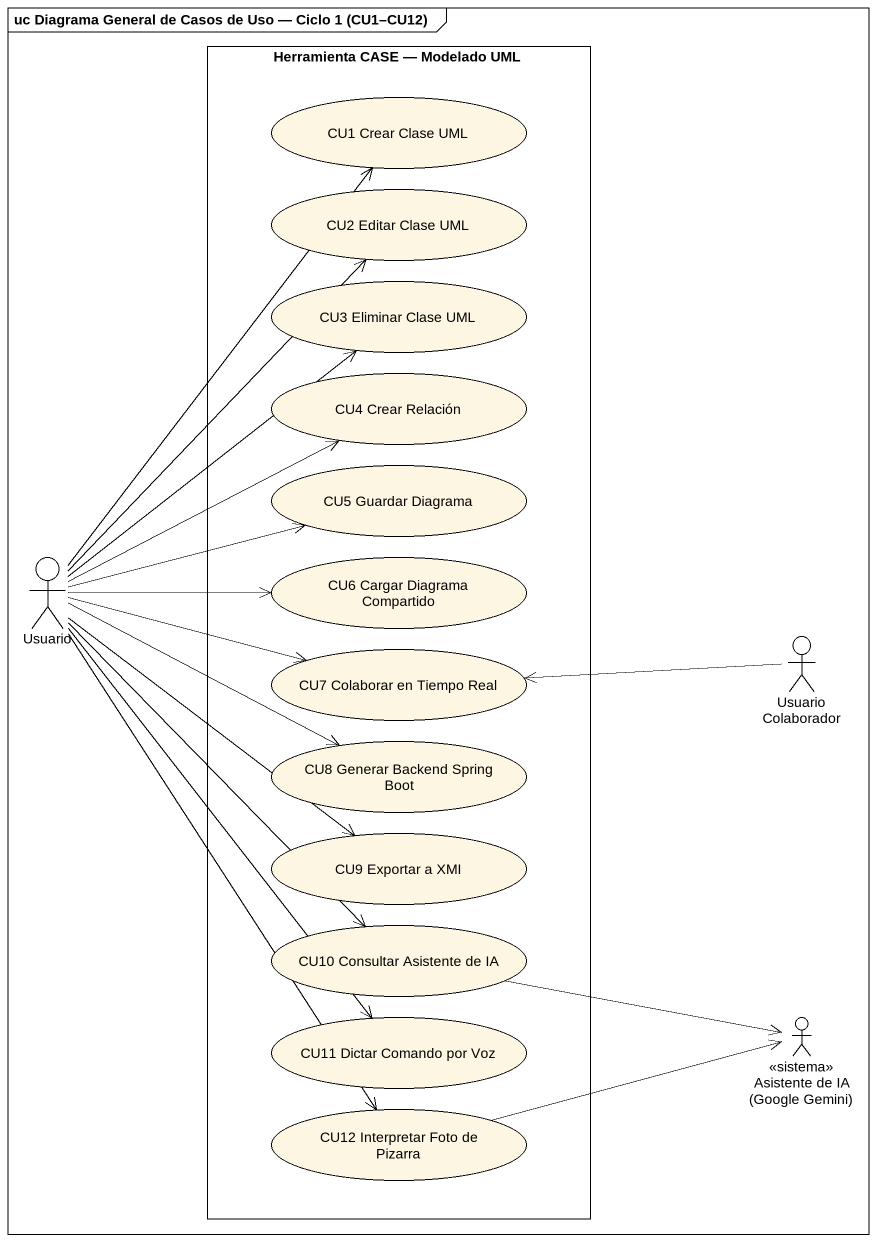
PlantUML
@startuml
mainframe uc Diagrama General de Casos de Uso — Ciclo 1 (CU1–CU12)
rectangle "Herramienta CASE — Modelado UML" as Herramienta_CASE_Modelado {
  usecase "CU1 Crear Clase UML" as CU1_Crear_Clase_UML
  usecase "CU2 Editar Clase UML" as CU2_Editar_Clase_UML
  usecase "CU3 Eliminar Clase UML" as CU3_Eliminar_Clase_UML
  usecase "CU4 Crear Relación" as CU4_Crear_Relación
  usecase "CU5 Guardar Diagrama" as CU5_Guardar_Diagrama
  usecase "CU6 Cargar Diagrama Compartido" as CU6_Cargar_Diagrama
  usecase "CU7 Colaborar en Tiempo Real" as CU7_Colaborar_en_Tiempo_Real
  usecase "CU8 Generar Backend Spring Boot" as CU8_Generar_Backend_Spring
  usecase "CU9 Exportar a XMI" as CU9_Exportar_a_XMI
  usecase "CU10 Consultar Asistente de IA" as CU10_Consultar_Asistente_de
  usecase "CU11 Dictar Comando por Voz" as CU11_Dictar_Comando_por_Voz
  usecase "CU12 Interpretar Foto de Pizarra" as CU12_Interpretar_Foto_de
}
actor Usuario
actor "Usuario Colaborador" as Usuario_Colaborador
actor "Asistente de IA (Google Gemini)" as Asistente_de_IA_Google <<sistema>>
Usuario -up-> CU1_Crear_Clase_UML
Usuario -up-> CU2_Editar_Clase_UML
Usuario -up-> CU3_Eliminar_Clase_UML
Usuario -right-> CU4_Crear_Relación
Usuario -right-> CU5_Guardar_Diagrama
Usuario -right-> CU6_Cargar_Diagrama
Usuario -right-> CU7_Colaborar_en_Tiempo_Real
Usuario -right-> CU8_Generar_Backend_Spring
Usuario --> CU9_Exportar_a_XMI
Usuario --> CU10_Consultar_Asistente_de
Usuario --> CU11_Dictar_Comando_por_Voz
Usuario --> CU12_Interpretar_Foto_de
Usuario_Colaborador -left-> CU7_Colaborar_en_Tiempo_Real
CU10_Consultar_Asistente_de -right-> Asistente_de_IA_Google
CU12_Interpretar_Foto_de -right-> Asistente_de_IA_Google
@enduml
